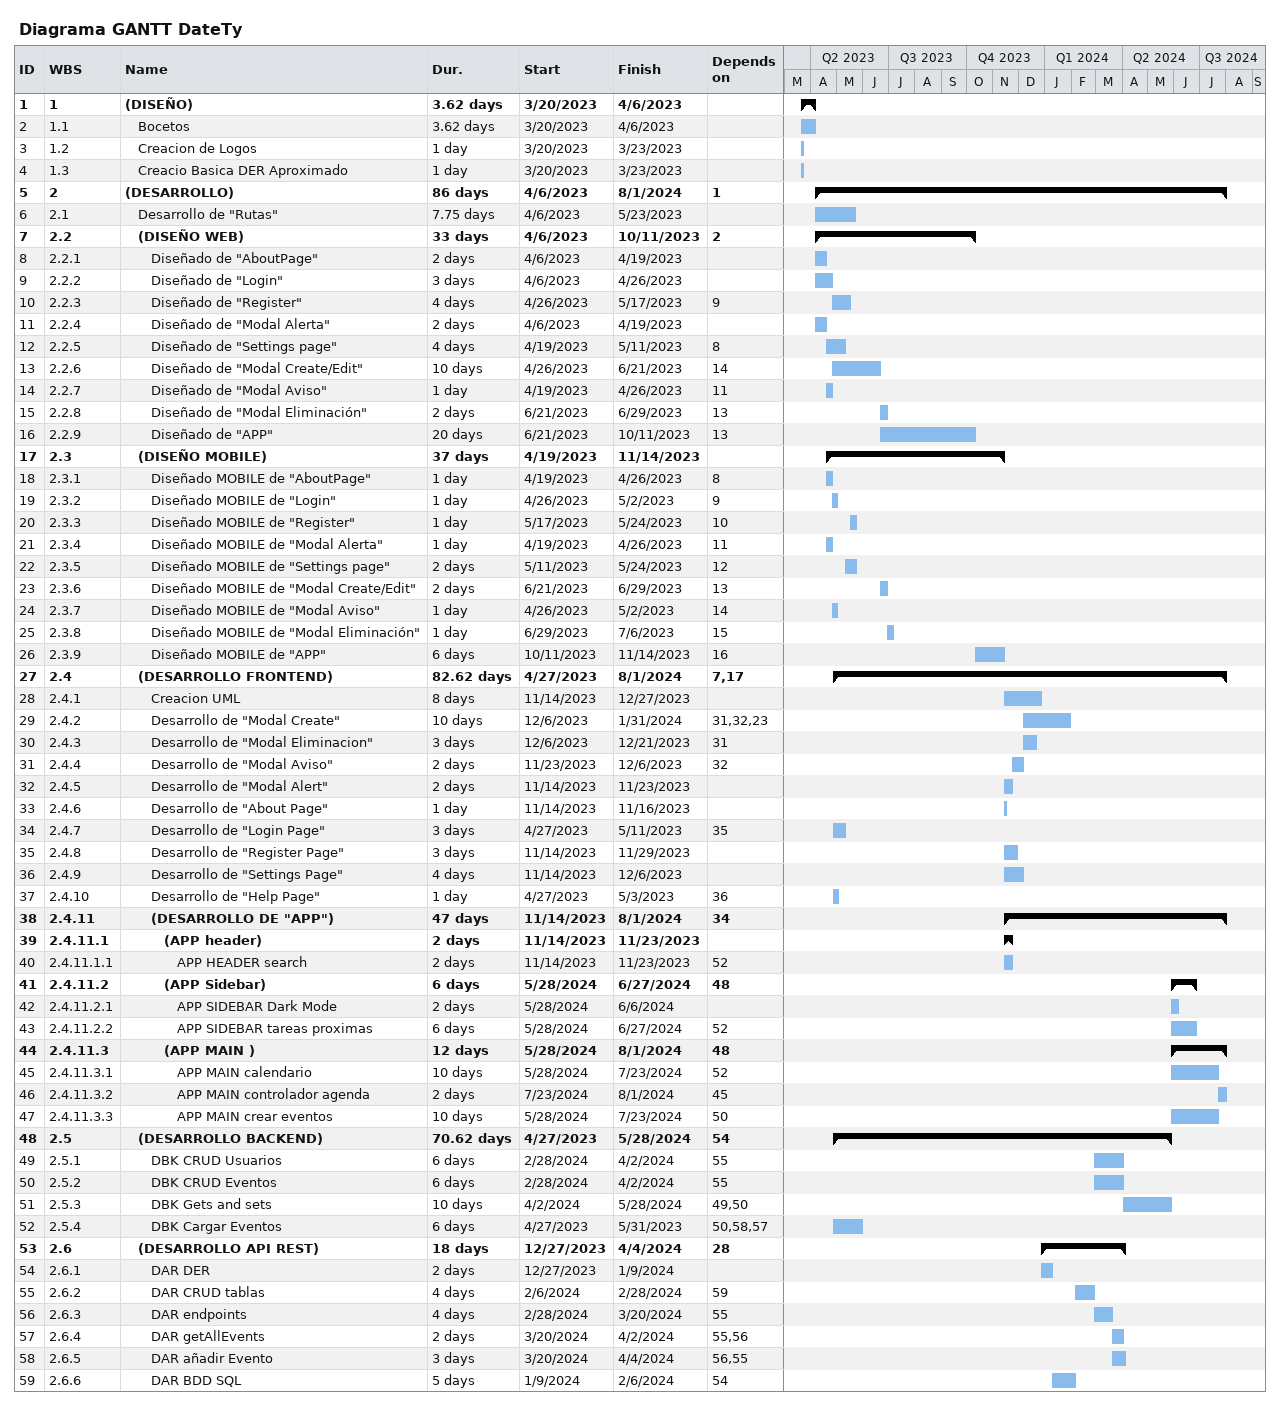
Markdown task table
Diagrama GANTT DateTy

| ID | WBS | Task | Duration | Start | Finish | Predecessors |
|---|---|---|---|---|---|---|
| 1 | 1 | **(DISEÑO)** | 3.62d | 2023-03-20 | 2023-04-06 |  |
| 2 | 1.1 | Bocetos | 3.62d | 2023-03-20 | 2023-04-06 |  |
| 3 | 1.2 | Creacion de Logos | 1d | 2023-03-20 | 2023-03-23 |  |
| 4 | 1.3 | Creacio Basica DER Aproximado | 1d | 2023-03-20 | 2023-03-23 |  |
| 5 | 2 | **(DESARROLLO)** | 86d | 2023-04-06 | 2024-08-01 | 1 |
| 6 | 2.1 | Desarrollo de "Rutas" | 7.75d | 2023-04-06 | 2023-05-23 |  |
| 7 | 2.2 | **(DISEÑO WEB)** | 33d | 2023-04-06 | 2023-10-11 | 2 |
| 8 | 2.2.1 | Diseñado de "AboutPage" | 2d | 2023-04-06 | 2023-04-19 |  |
| 9 | 2.2.2 | Diseñado de "Login" | 3d | 2023-04-06 | 2023-04-26 |  |
| 10 | 2.2.3 | Diseñado de "Register" | 4d | 2023-04-26 | 2023-05-17 | 9 |
| 11 | 2.2.4 | Diseñado de "Modal Alerta" | 2d | 2023-04-06 | 2023-04-19 |  |
| 12 | 2.2.5 | Diseñado de "Settings page" | 4d | 2023-04-19 | 2023-05-11 | 8 |
| 13 | 2.2.6 | Diseñado de "Modal Create/Edit" | 10d | 2023-04-26 | 2023-06-21 | 14 |
| 14 | 2.2.7 | Diseñado de "Modal Aviso" | 1d | 2023-04-19 | 2023-04-26 | 11 |
| 15 | 2.2.8 | Diseñado de "Modal Eliminación" | 2d | 2023-06-21 | 2023-06-29 | 13 |
| 16 | 2.2.9 | Diseñado de "APP" | 20d | 2023-06-21 | 2023-10-11 | 13 |
| 17 | 2.3 | **(DISEÑO MOBILE)** | 37d | 2023-04-19 | 2023-11-14 |  |
| 18 | 2.3.1 | Diseñado MOBILE de "AboutPage" | 1d | 2023-04-19 | 2023-04-26 | 8 |
| 19 | 2.3.2 | Diseñado MOBILE de "Login" | 1d | 2023-04-26 | 2023-05-02 | 9 |
| 20 | 2.3.3 | Diseñado MOBILE de "Register" | 1d | 2023-05-17 | 2023-05-24 | 10 |
| 21 | 2.3.4 | Diseñado MOBILE de "Modal Alerta" | 1d | 2023-04-19 | 2023-04-26 | 11 |
| 22 | 2.3.5 | Diseñado MOBILE de "Settings page" | 2d | 2023-05-11 | 2023-05-24 | 12 |
| 23 | 2.3.6 | Diseñado MOBILE de "Modal Create/Edit" | 2d | 2023-06-21 | 2023-06-29 | 13 |
| 24 | 2.3.7 | Diseñado MOBILE de "Modal Aviso" | 1d | 2023-04-26 | 2023-05-02 | 14 |
| 25 | 2.3.8 | Diseñado MOBILE de "Modal Eliminación" | 1d | 2023-06-29 | 2023-07-06 | 15 |
| 26 | 2.3.9 | Diseñado MOBILE de "APP" | 6d | 2023-10-11 | 2023-11-14 | 16 |
| 27 | 2.4 | **(DESARROLLO FRONTEND)** | 82.62d | 2023-04-27 | 2024-08-01 | 7, 17 |
| 28 | 2.4.1 | Creacion UML | 8d | 2023-11-14 | 2023-12-27 |  |
| 29 | 2.4.2 | Desarrollo de "Modal Create" | 10d | 2023-12-06 | 2024-01-31 | 31, 32, 23 |
| 30 | 2.4.3 | Desarrollo de "Modal Eliminacion" | 3d | 2023-12-06 | 2023-12-21 | 31 |
| 31 | 2.4.4 | Desarrollo de "Modal Aviso" | 2d | 2023-11-23 | 2023-12-06 | 32 |
| 32 | 2.4.5 | Desarrollo de "Modal Alert" | 2d | 2023-11-14 | 2023-11-23 |  |
| 33 | 2.4.6 | Desarrollo de "About Page" | 1d | 2023-11-14 | 2023-11-16 |  |
| 34 | 2.4.7 | Desarrollo de "Login Page" | 3d | 2023-04-27 | 2023-05-11 | 35 |
| 35 | 2.4.8 | Desarrollo de "Register Page" | 3d | 2023-11-14 | 2023-11-29 |  |
| 36 | 2.4.9 | Desarrollo de "Settings Page" | 4d | 2023-11-14 | 2023-12-06 |  |
| 37 | 2.4.10 | Desarrollo de "Help Page" | 1d | 2023-04-27 | 2023-05-03 | 36 |
| 38 | 2.4.11 | **(DESARROLLO DE "APP")** | 47d | 2023-11-14 | 2024-08-01 | 34 |
| 39 | 2.4.11.1 | **(APP header)** | 2d | 2023-11-14 | 2023-11-23 |  |
| 40 | 2.4.11.1.1 | APP HEADER search | 2d | 2023-11-14 | 2023-11-23 | 52 |
| 41 | 2.4.11.2 | **(APP Sidebar)** | 6d | 2024-05-28 | 2024-06-27 | 48 |
| 42 | 2.4.11.2.1 | APP SIDEBAR Dark Mode | 2d | 2024-05-28 | 2024-06-06 |  |
| 43 | 2.4.11.2.2 | APP SIDEBAR tareas proximas | 6d | 2024-05-28 | 2024-06-27 | 52 |
| 44 | 2.4.11.3 | **(APP MAIN )** | 12d | 2024-05-28 | 2024-08-01 | 48 |
| 45 | 2.4.11.3.1 | APP MAIN calendario | 10d | 2024-05-28 | 2024-07-23 | 52 |
| 46 | 2.4.11.3.2 | APP MAIN controlador agenda | 2d | 2024-07-23 | 2024-08-01 | 45 |
| 47 | 2.4.11.3.3 | APP MAIN crear eventos | 10d | 2024-05-28 | 2024-07-23 | 50 |
| 48 | 2.5 | **(DESARROLLO BACKEND)** | 70.62d | 2023-04-27 | 2024-05-28 | 54 |
| 49 | 2.5.1 | DBK CRUD Usuarios | 6d | 2024-02-28 | 2024-04-02 | 55 |
| 50 | 2.5.2 | DBK CRUD Eventos | 6d | 2024-02-28 | 2024-04-02 | 55 |
| 51 | 2.5.3 | DBK Gets and sets | 10d | 2024-04-02 | 2024-05-28 | 49, 50 |
| 52 | 2.5.4 | DBK Cargar Eventos | 6d | 2023-04-27 | 2023-05-31 | 50, 58, 57 |
| 53 | 2.6 | **(DESARROLLO API REST)** | 18d | 2023-12-27 | 2024-04-04 | 28 |
| 54 | 2.6.1 | DAR DER | 2d | 2023-12-27 | 2024-01-09 |  |
| 55 | 2.6.2 | DAR CRUD tablas | 4d | 2024-02-06 | 2024-02-28 | 59 |
| 56 | 2.6.3 | DAR endpoints | 4d | 2024-02-28 | 2024-03-20 | 55 |
| 57 | 2.6.4 | DAR getAllEvents | 2d | 2024-03-20 | 2024-04-02 | 55, 56 |
| 58 | 2.6.5 | DAR añadir Evento | 3d | 2024-03-20 | 2024-04-04 | 56, 55 |
| 59 | 2.6.6 | DAR BDD SQL | 5d | 2024-01-09 | 2024-02-06 | 54 |
